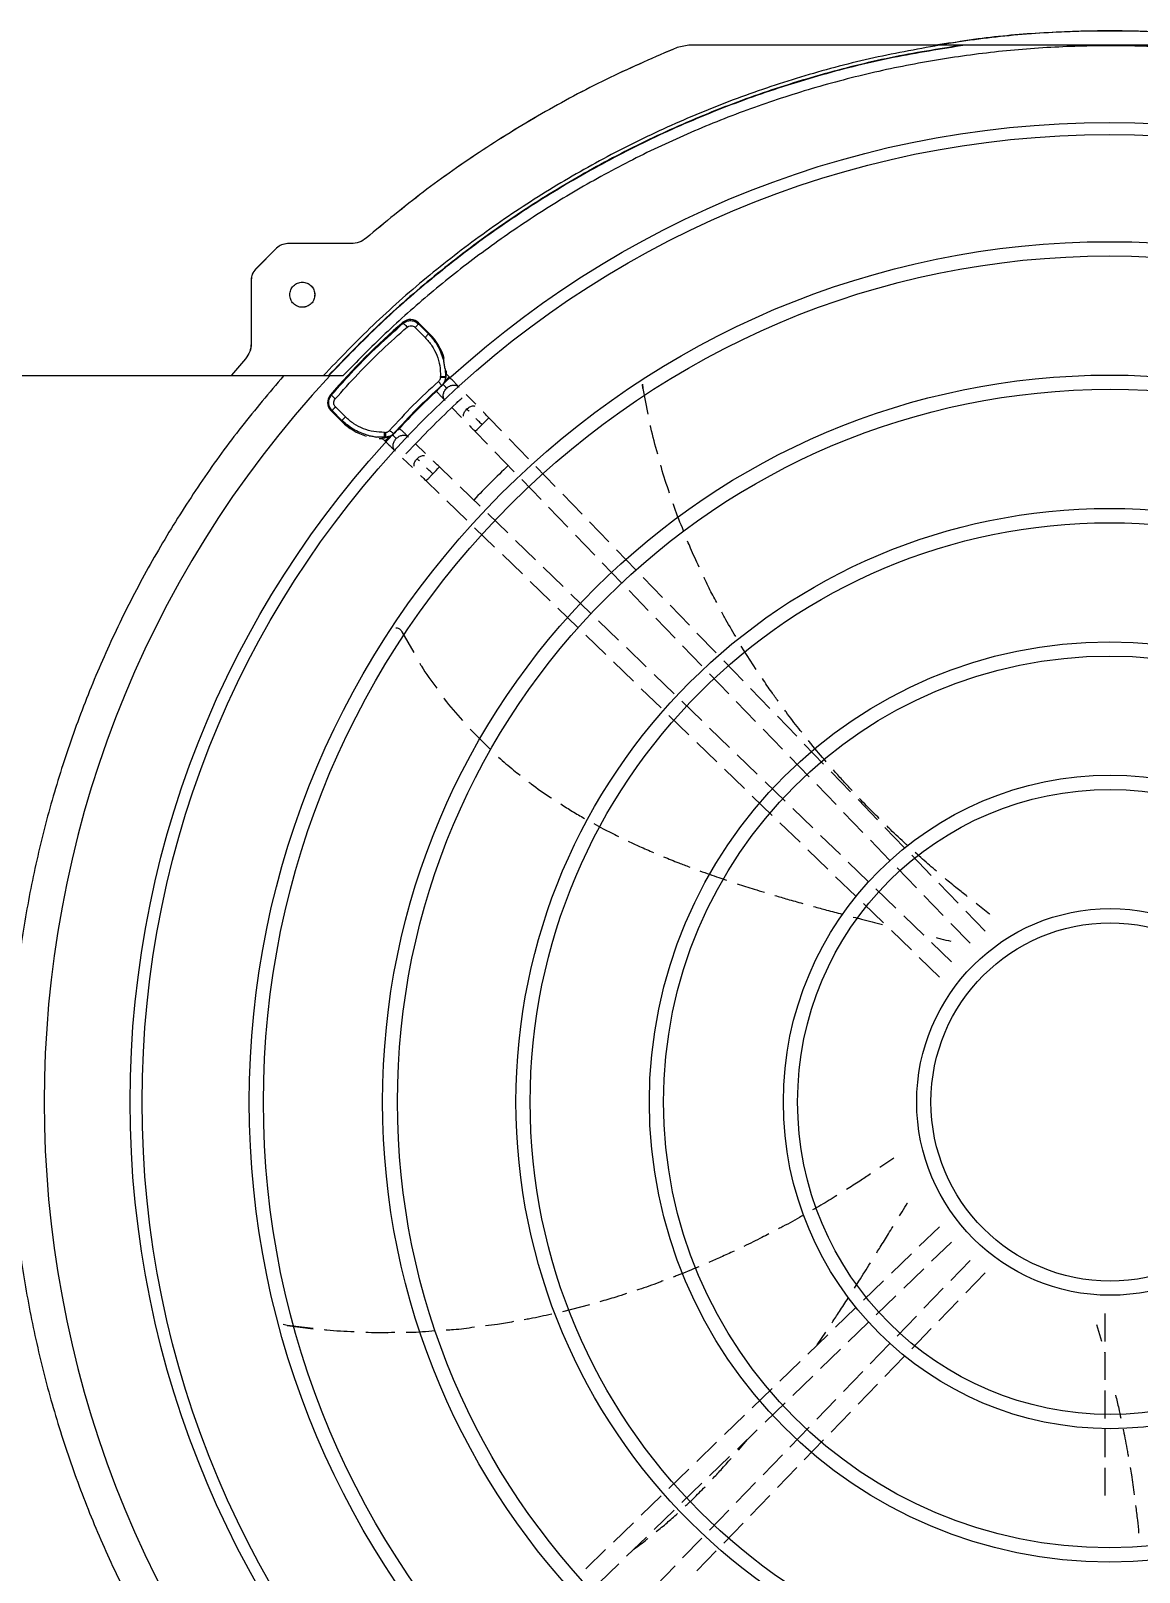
# Model space of a CAD drawing. Extents: x -24 to 296, y -58 to 147.
# Drawn here: x 45.94 to 57.25, y 32.28 to 48.02 of the extents above; entities that cross this region are included whole.
import ezdxf

# ---------------------------------------------------------------- set-up
doc = ezdxf.new("R2010")
doc.units = 0
doc.header["$MEASUREMENT"] = 0
doc.layers.get('0').update_dxf_attribs({"linetype": 'CONTINUOUS'})

msp = doc.modelspace()

# ---------------------------------------------------------------- linework, layer by layer
at = {"color": 7, "linetype": 'Continuous', "lineweight": 25}
for p, q in [((52.65611, 47.87206), (52.53662, 47.84851)), ((52.53662, 47.84851), (52.5374, 47.84851)), ((52.65689, 47.87206), (52.5374, 47.84851)), ((52.65689, 47.87206), (52.65611, 47.87206)), ((55.2136, 47.87206), (52.65689, 47.87206)), ((55.44911, 47.87205), (55.2136, 47.87206)), ((48.44845, 45.80049), (48.2351, 45.58715)), ((48.44923, 45.80049), (48.23588, 45.58715)), ((48.44845, 45.80049), (48.44923, 45.80049)), ((49.21018, 45.84661), (48.56056, 45.84661)), ((49.36343, 45.90375), (49.36421, 45.90375)), ((48.18899, 45.47581), (48.18899, 44.82619)), ((48.18899, 45.47581), (48.18977, 45.47581)), ((48.18977, 45.47581), (48.18977, 44.82619)), ((48.23588, 45.58715), (48.2351, 45.58715)), ((49.73869, 45.04321), (49.73869, 45.03174)), ((49.89912, 45.02597), (49.89902, 45.03709)), ((49.89902, 45.03709), (50.01061, 44.9255)), ((49.99929, 44.92572), (49.89912, 45.02597)), ((49.86238, 44.99156), (49.94399, 44.90986)), ((49.94399, 44.90986), (49.96408, 44.88978)), ((50.01061, 44.9255), (49.99929, 44.92572)), ((48.18899, 44.82619), (48.18977, 44.82619)), ((48.13184, 44.67216), (47.98926, 44.50321)), ((48.13262, 44.67216), (47.99004, 44.50321)), ((48.13262, 44.67216), (48.13184, 44.67216)), ((50.16906, 44.56967), (50.17194, 44.48938)), ((48.52027, 44.49608), (45.20067, 44.49608)), ((47.98926, 44.50321), (47.99004, 44.50321)), ((48.99096, 44.49608), (48.52027, 44.49608)), ((49.12561, 44.49608), (48.99096, 44.49608)), ((50.12157, 44.48166), (50.12188, 44.4911)), ((50.13222, 44.39587), (50.1361, 44.39568)), ((50.14845, 44.4086), (50.1361, 44.39568)), ((50.17164, 44.48009), (50.16106, 44.43497)), ((50.16959, 44.44553), (50.17686, 44.47984)), ((50.17194, 44.48938), (50.17164, 44.48009)), ((50.17686, 44.47984), (50.17164, 44.48009)), ((50.17194, 44.48938), (50.17753, 44.48907)), ((50.17753, 44.48907), (50.17686, 44.47984)), ((50.21076, 44.48553), (50.18008, 44.51726)), ((52.18864, 44.36765), (52.18506, 44.40993)), ((52.18929, 44.36765), (52.18565, 44.41032)), ((48.99769, 44.3022), (49.00968, 44.30273)), ((50.48161, 44.20634), (50.3836, 44.30727)), ((52.18929, 44.36765), (52.18864, 44.36765)), ((52.24135, 44.10681), (52.18929, 44.36765)), ((49.00381, 44.14187), (49.01544, 44.14229)), ((49.1154, 44.03028), (49.00381, 44.14187)), ((49.11569, 44.04212), (49.01544, 44.14229)), ((49.13168, 44.09755), (49.04998, 44.17916)), ((49.15176, 44.07746), (49.13168, 44.09755)), ((50.23824, 44.17439), (50.33729, 44.07239)), ((50.74515, 43.9341), (50.61648, 44.06717)), ((49.1154, 44.03028), (49.11569, 44.04212)), ((49.55044, 43.91967), (49.55988, 43.91996)), ((49.63264, 43.89279), (49.64556, 43.90513)), ((49.64556, 43.90513), (49.64554, 43.90919)), ((49.69061, 43.9474), (49.70054, 43.95997)), ((50.47497, 43.93034), (50.6013, 43.79968)), ((49.55204, 43.86947), (49.47175, 43.87235)), ((49.52381, 43.8609), (49.55549, 43.83026)), ((49.56131, 43.86977), (49.55204, 43.86947)), ((49.55208, 43.86362), (49.55204, 43.86947)), ((49.56133, 43.86432), (49.55208, 43.86362)), ((49.60644, 43.88035), (49.56132, 43.86977)), ((49.56132, 43.86977), (49.56133, 43.86432)), ((49.59569, 43.87163), (49.56133, 43.86432)), ((49.96953, 43.7046), (49.8671, 43.80323)), ((51.01946, 43.6504), (50.82224, 43.85437)), ((49.73425, 43.65788), (49.8356, 43.56029)), ((50.67772, 43.72065), (50.87468, 43.51694)), ((50.24169, 43.44177), (50.1119, 43.56726)), ((50.95058, 43.43844), (51.14837, 43.23388)), ((51.29286, 43.36764), (51.09618, 43.57106)), ((49.97502, 43.42579), (50.10875, 43.29649)), ((50.5254, 43.16744), (50.3215, 43.36459)), ((51.56706, 43.08406), (51.37003, 43.28784)), ((50.18794, 43.21991), (50.39178, 43.02282)), ((51.22444, 43.15521), (51.4222, 42.95069)), ((50.80838, 42.89382), (50.60487, 43.0906)), ((51.8404, 42.80137), (51.64342, 43.00508)), ((50.47049, 42.94672), (50.67457, 42.74939)), ((51.09137, 42.62021), (50.88792, 42.81692)), ((51.49898, 42.87127), (51.69579, 42.66773)), ((50.75386, 42.67272), (50.9583, 42.47505)), ((52.11494, 42.51743), (51.91775, 42.72137)), ((51.37441, 42.34653), (51.17015, 42.54403)), ((51.77209, 42.58882), (51.96911, 42.38505)), ((51.03763, 42.39834), (51.24102, 42.20169)), ((52.38865, 42.23434), (52.19089, 42.43888)), ((51.6578, 42.07252), (51.45399, 42.26959)), ((52.04634, 42.30518), (52.24337, 42.10141)), ((51.32059, 42.12475), (51.52453, 41.92756)), ((52.31985, 42.02231), (52.51712, 41.81829)), ((52.66227, 41.95136), (52.46464, 42.15575)), ((49.72731, 41.88439), (49.84886, 41.67156)), ((51.94035, 41.79931), (51.73615, 41.99676)), ((52.93596, 41.6683), (52.73948, 41.87151)), ((51.60396, 41.85075), (51.8081, 41.65337)), ((52.22285, 41.52617), (52.0197, 41.72259)), ((52.59328, 41.73952), (52.79046, 41.53559)), ((53.34496, 41.49896), (53.19272, 41.7391)), ((51.88684, 41.57723), (52.09125, 41.37959)), ((53.21052, 41.38435), (53.01345, 41.58816)), ((52.50673, 41.25167), (52.30314, 41.44853)), ((52.86696, 41.45647), (53.06452, 41.25215)), ((52.17061, 41.30286), (52.3738, 41.10639)), ((53.48481, 41.10067), (53.28739, 41.30484)), ((52.78926, 40.9785), (52.58622, 41.17482)), ((53.14047, 41.1736), (53.33792, 40.96939)), ((52.45399, 41.02886), (52.65801, 40.83158)), ((53.75798, 40.81814), (53.56113, 41.02173)), ((50.42327, 40.89007), (50.63198, 40.68385)), ((52.73733, 40.75489), (52.94158, 40.5574)), ((53.073, 40.70414), (52.86934, 40.90107)), ((53.41484, 40.88984), (53.61148, 40.68647)), ((53.35606, 40.43046), (53.15152, 40.62822)), ((53.68789, 40.60745), (53.88538, 40.40319)), ((54.0331, 40.53361), (53.83551, 40.73796)), ((53.02049, 40.4811), (53.22433, 40.28401)), ((54.30741, 40.24991), (54.10958, 40.45451)), ((53.63914, 40.15674), (53.4355, 40.35364)), ((53.96225, 40.32369), (54.1594, 40.1198)), ((53.30441, 40.20658), (53.50867, 40.00907)), ((54.58188, 39.96605), (54.38408, 40.17062)), ((53.92162, 39.88361), (53.71788, 40.08061)), ((54.23559, 40.04099), (54.43313, 39.83669)), ((53.58725, 39.9331), (53.79197, 39.73515)), ((54.85598, 39.68256), (54.65831, 39.887)), ((53.87182, 39.65794), (54.07571, 39.4608)), ((54.20479, 39.60981), (54.00161, 39.80626)), ((54.50954, 39.75766), (54.70631, 39.55417)), ((54.48863, 39.33536), (54.28456, 39.53268)), ((55.13138, 39.39774), (54.93336, 39.60253)), ((54.15524, 39.3839), (54.36019, 39.18574)), ((54.78349, 39.47434), (54.98073, 39.27036)), ((54.77092, 39.06242), (54.56737, 39.25923)), ((55.05635, 39.19214), (55.25456, 38.98715)), ((55.40656, 39.11314), (55.20757, 39.31894)), ((54.43923, 39.10931), (54.64368, 38.91162)), ((55.68223, 38.82803), (55.4838, 39.03325)), ((55.72738, 39.00331), (55.58947, 39.10947)), ((55.0542, 38.78851), (54.85117, 38.98482)), ((55.33113, 38.90796), (55.52759, 38.70477)), ((55.70475, 39.02024), (55.7042, 39.02023)), ((55.72152, 39.00758), (55.72718, 39.00331)), ((55.72718, 39.00331), (55.72738, 39.00331)), ((54.72415, 38.83381), (54.92869, 38.63605)), ((55.04817, 38.79433), (55.05723, 38.79212)), ((55.33834, 38.51377), (55.13417, 38.71119)), ((55.00897, 38.55842), (55.2141, 38.36008)), ((54.74965, 36.51174), (54.60804, 36.41423)), ((54.88898, 36.05404), (54.88956, 36.05404)), ((55.21443, 35.80955), (55.00902, 35.61093)), ((55.13436, 35.4583), (55.33787, 35.65508)), ((54.92874, 35.53331), (54.7239, 35.33525)), ((55.52847, 35.46544), (55.33088, 35.26109)), ((54.64378, 35.25778), (54.43976, 35.06052)), ((54.85076, 35.18409), (55.05426, 35.38086)), ((55.4837, 35.13594), (55.68234, 35.34139)), ((54.56794, 34.91063), (54.77102, 35.10699)), ((55.25456, 35.18216), (55.05731, 34.97816)), ((51.64361, 35.01458), (51.36637, 34.94356)), ((54.35949, 34.9829), (54.15563, 34.78578)), ((55.20838, 34.8512), (55.40658, 35.05619)), ((48.55613, 34.80228), (48.51597, 34.81166)), ((48.55549, 34.80228), (48.51601, 34.81152)), ((48.55549, 34.80228), (48.82159, 34.76965)), ((48.55613, 34.80228), (48.55549, 34.80228)), ((48.82119, 34.771), (48.55613, 34.80228)), ((54.28465, 34.63672), (54.48809, 34.83342)), ((54.98072, 34.89895), (54.78286, 34.69431)), ((56.81713, 34.81192), (56.86778, 34.64199)), ((56.90255, 34.92531), (56.90255, 34.64096)), ((49.4706, 34.73028), (49.58046, 34.72788)), ((49.58045, 34.72734), (49.58113, 34.72734)), ((54.07569, 34.70849), (53.8718, 34.51135)), ((53.96827, 34.60463), (54.05517, 34.73441)), ((54.70687, 34.61573), (54.50945, 34.41154)), ((54.93276, 34.56615), (55.13138, 34.77157)), ((54.00172, 34.36314), (54.20528, 34.55998)), ((54.65855, 34.28255), (54.85641, 34.48719)), ((56.89899, 34.53163), (56.90255, 34.51886)), ((56.90255, 34.53151), (56.90255, 34.24742)), ((53.79216, 34.43435), (53.58706, 34.23603)), ((54.43288, 34.33236), (54.23521, 34.12791)), ((53.50867, 34.16023), (53.30439, 33.96271)), ((53.71804, 34.08885), (53.92242, 34.28647)), ((54.38381, 33.99841), (54.58138, 34.20275)), ((53.43551, 33.81567), (53.63928, 34.0127)), ((54.15859, 34.04867), (53.96219, 33.84555)), ((56.90255, 34.13791), (56.90255, 33.85439)), ((53.22497, 33.88592), (53.02095, 33.68865)), ((54.10946, 33.71467), (54.30662, 33.91858)), ((53.1521, 33.54165), (53.35564, 33.73845)), ((53.88516, 33.76588), (53.68783, 33.5618)), ((56.90255, 33.74371), (56.90255, 33.46005)), ((52.94083, 33.61118), (52.73747, 33.41455)), ((53.16224, 33.53105), (53.25443, 33.64058)), ((53.83548, 33.43131), (54.033, 33.6356)), ((52.86883, 33.26775), (53.0726, 33.46478)), ((53.61191, 33.48328), (53.41472, 33.27934)), ((52.65771, 33.33743), (52.45337, 33.13986)), ((53.33808, 33.20008), (53.1411, 32.99636)), ((53.56155, 33.14801), (53.75888, 33.35209)), ((56.90255, 33.34961), (56.90255, 33.06577)), ((52.3742, 33.0633), (52.17052, 32.86637)), ((52.58621, 32.99448), (52.79008, 33.1916)), ((53.2874, 32.86448), (53.48405, 33.06786)), ((52.30319, 32.72082), (52.507, 32.91789)), ((53.06348, 32.91608), (52.8667, 32.71257)), ((52.09096, 32.78944), (51.88654, 32.59179)), ((53.01306, 32.58075), (53.21048, 32.78493)), ((52.0199, 32.44691), (52.22333, 32.6436)), ((52.78985, 32.63309), (52.59313, 32.42963)), ((51.80761, 32.51547), (51.60407, 32.31866)), ((52.73946, 32.29778), (52.93649, 32.50155)), ((51.73689, 32.17326), (51.94089, 32.37051)), ((52.517, 32.3509), (52.31966, 32.1468))]:
    msp.add_line(p, q, dxfattribs=at)
at = {"color": 8, "linetype": 'Continuous', "lineweight": 25}
for p, q in [((49.73869, 45.03174), (49.76924, 45.04904)), ((48.99168, 44.27124), (49.00968, 44.30273))]:
    msp.add_line(p, q, dxfattribs=at)
at = {"color": 8, "linetype": 'Continuous', "lineweight": 25, "flags": 128}
msp.add_lwpolyline([(50.47497, 43.93034), (50.47497, 43.93034), (50.48044, 43.93555), (50.49585, 43.95038), (50.51885, 43.97257), (50.54594, 43.99876)], dxfattribs=at)
for centre, radius in [((56.9509, 37.08527), 9.99706), ((56.9509, 37.08465), 9.87436), ((56.9509, 37.08527), 8.78089), ((56.9509, 37.08465), 8.63615), ((56.9509, 37.08465), 7.41998), ((56.95709, 37.08475), 7.27453), ((56.9509, 37.08465), 6.05846), ((56.9509, 37.08465), 5.9131), ((56.9509, 37.08465), 4.69694), ((56.9509, 37.08465), 4.55158), ((56.95709, 37.08465), 3.33542), ((56.95709, 37.08475), 3.18997), ((56.95709, 37.08465), 1.9739), ((56.95709, 37.08475), 1.82845)]:
    msp.add_circle(centre, radius)
at = {"color": 7, "linetype": 'Continuous', "lineweight": 25}
for centre, radius, start, end in [((54.21413, 39.82678), 6.87318, 130.627956, 139.372229), ((56.95627, 37.08465), 10.88004, 137.062968, 222.937036), ((54.21401, 39.8269), 6.11879, 132.331549, 137.668674), ((56.95709, 37.08475), 9.7676, 133.117965, 136.882174), ((56.94801, 37.08748), 8.93303, 133.375025, 136.563817)]:
    msp.add_arc(centre, radius, start, end, dxfattribs=at)
at = {"color": 8, "linetype": 'Continuous', "lineweight": 25}
for centre, radius, start, end in [((45.60316, 49.18692), 6.58279, 313.923164, 314.422739), ((39.48103, 55.47785), 15.94371, 313.947463, 314.300606), ((44.94328, 48.35205), 6.45904, 315.567191, 316.07881), ((38.86034, 54.3437), 15.57976, 315.874192, 316.235605)]:
    msp.add_arc(centre, radius, start, end, dxfattribs=at)
at = {"color": 7, "linetype": 'Continuous', "lineweight": 25}
for centre, major_axis, ratio, start_param, end_param in [((49.81555, 44.95343), (0.00447, 0.11816), 0.99886585, 5.53614472, 7.02953309), ((49.59225, 44.50819), (0.5912, -0.01099), 0.99873837, 0.30489135, 0.80335741), ((49.59225, 44.50819), (0.5912, -0.01099), 0.99873837, 0.02794612, 0.08835101), ((49.08747, 44.22535), (0.11816, 0.00449), 0.99887071, 2.39506764, 3.88845871), ((49.53271, 44.44865), (-0.01094, 0.5912), 0.99873356, 2.33832043, 2.83075235), ((49.53271, 44.44865), (-0.01094, 0.5912), 0.99873356, 3.05893313, 3.11416911)]:
    msp.add_ellipse(centre, major_axis=major_axis, ratio=ratio, start_param=start_param, end_param=end_param, dxfattribs=at)
for points, knots in [([(58.72749, 47.87206), (58.49199, 47.90628), (58.021, 47.97473), (57.30789, 48.01891), (56.59395, 48.01891), (55.88084, 47.97473), (55.40985, 47.90628), (55.17435, 47.87206)], [0, 0, 0, 0, 0.20000006, 0.40000001, 0.59999999, 0.79999994, 1, 1, 1, 1]), ([(58.65872, 47.87887), (58.53817, 47.89877), (58.19612, 47.95523), (57.6264, 48.00299), (56.95315, 48.02587), (56.27988, 48.00329), (55.70889, 47.95562), (55.36557, 47.89908), (55.24377, 47.87902)], [0, 0, 0, 0, 0.10683841, 0.30314296, 0.49944752, 0.69575221, 0.89205686, 1, 1, 1, 1]), ([(55.2136, 47.87206), (54.975, 47.82889), (54.49781, 47.74256), (53.79495, 47.55307), (53.10552, 47.32065), (52.43327, 47.04198), (51.78098, 46.71946), (51.15165, 46.35416), (50.54782, 45.948), (49.97304, 45.50196), (49.42661, 45.02099), (49.09089, 44.67105), (48.92303, 44.49608)], [0, 0, 0, 0, 0.09999998, 0.20000011, 0.30000004, 0.40000004, 0.50000007, 0.60000006, 0.70000007, 0.80000001, 0.90000002, 1, 1, 1, 1]), ([(55.44911, 47.87205), (55.20396, 47.83286), (54.71367, 47.75447), (53.9906, 47.57354), (53.28088, 47.34723), (52.58846, 47.07199), (51.9164, 46.75037), (51.26794, 46.38348), (50.64586, 45.97334), (50.05398, 45.52101), (49.49167, 45.03174), (49.14671, 44.67463), (48.97423, 44.49607)], [0, 0, 0, 0, 0.09999995, 0.19999994, 0.30000004, 0.39999999, 0.49999996, 0.59999997, 0.69999999, 0.8, 0.89999999, 1, 1, 1, 1]), ([(55.47756, 47.87205), (55.2316, 47.83337), (54.73967, 47.75599), (54.01407, 47.57614), (53.3018, 47.35061), (52.60685, 47.07581), (51.93231, 46.75431), (51.28145, 46.38721), (50.65708, 45.97656), (50.06306, 45.52343), (49.49876, 45.03311), (49.15264, 44.67509), (48.97958, 44.49608)], [0, 0, 0, 0, 0.1, 0.20000001, 0.29999999, 0.39999993, 0.50000004, 0.6, 0.69999999, 0.80000002, 0.90000003, 1, 1, 1, 1]), ([(49.12561, 29.67323), (49.26814, 29.5275), (49.55529, 29.23391), (50.02014, 28.82273), (50.51272, 28.4322), (51.03399, 28.06741), (51.58201, 27.73023), (52.15474, 27.42362), (52.74954, 27.1501), (53.36303, 26.91205), (53.9922, 26.71121), (54.63372, 26.549), (55.28398, 26.42645), (55.93927, 26.34414), (56.59598, 26.30218), (57.25067, 26.30026), (57.89923, 26.33765), (58.53823, 26.41313), (59.16451, 26.52507), (59.77584, 26.67179), (60.36975, 26.85127), (60.94704, 27.06239), (61.51144, 27.30589), (62.06615, 27.58379), (62.611, 27.89745), (63.14281, 28.24666), (63.65879, 28.63109), (64.15553, 29.04975), (64.62969, 29.50117), (65.0778, 29.98307), (65.49715, 30.4933), (65.88518, 31.0293), (66.2396, 31.58809), (66.55849, 32.16644), (66.84043, 32.76104), (67.08441, 33.36857), (67.2896, 33.98495), (67.45587, 34.60654), (67.58356, 35.2298), (67.67341, 35.85204), (67.72638, 36.47021), (67.74381, 37.08465), (67.72638, 37.69909), (67.67341, 38.31725), (67.58356, 38.93949), (67.45588, 39.56275), (67.2896, 40.18435), (67.08441, 40.80073), (66.84043, 41.40825), (66.5585, 42.00285), (66.2396, 42.58121), (65.88518, 43.14), (65.49715, 43.67599), (65.07781, 44.18622), (64.6297, 44.66812), (64.15554, 45.11955), (63.6588, 45.53821), (63.14282, 45.92265), (62.61101, 46.27184), (62.06617, 46.58551), (61.51145, 46.86342), (60.94705, 47.10692), (60.36976, 47.31803), (59.77585, 47.49751), (59.16453, 47.64423), (58.53824, 47.75618), (57.89923, 47.83165), (57.25068, 47.86905), (56.596, 47.86713), (55.93929, 47.82517), (55.28399, 47.74286), (54.63373, 47.62031), (53.99221, 47.4581), (53.36305, 47.25726), (52.74956, 47.01922), (52.15475, 46.74569), (51.58202, 46.43908), (51.034, 46.1019), (50.51273, 45.73712), (50.02015, 45.34658), (49.55529, 44.93541), (49.26814, 44.64181), (49.12561, 44.49608)], [0, 0, 0, 0, 0.01189592, 0.02396584, 0.03619649, 0.04857359, 0.06108194, 0.07373471, 0.0864717, 0.09927432, 0.11212355, 0.12500004, 0.13787625, 0.15072533, 0.16352795, 0.17626509, 0.18891813, 0.20142621, 0.21380317, 0.22603385, 0.23810393, 0.25000004, 0.2618959, 0.27396585, 0.28619652, 0.29857361, 0.31108196, 0.32373474, 0.33647171, 0.34927432, 0.36212355, 0.37500004, 0.38787624, 0.40072531, 0.41352793, 0.42626506, 0.4389181, 0.45142619, 0.46380314, 0.47603381, 0.48810388, 0.50000001, 0.51189586, 0.52396581, 0.53619649, 0.54857357, 0.56108191, 0.57373469, 0.58647168, 0.59927428, 0.6121235, 0.62499999, 0.63787621, 0.65072529, 0.66352791, 0.67626502, 0.68891805, 0.70142614, 0.71380312, 0.72603376, 0.73810387, 0.74999998, 0.76189582, 0.77396578, 0.78619645, 0.79857355, 0.81108188, 0.82373468, 0.83647168, 0.84927427, 0.86212351, 0.87499998, 0.88787621, 0.90072531, 0.91352792, 0.92626504, 0.93891808, 0.95142617, 0.96380314, 0.97603381, 0.98810396, 1, 1, 1, 1]), ([(52.53662, 47.84851), (52.30783, 47.74967), (51.85025, 47.55199), (51.18968, 47.20055), (50.55217, 46.80984), (49.93918, 46.38075), (49.55535, 46.06275), (49.36343, 45.90375)], [0, 0, 0, 0, 0.1999999, 0.39999997, 0.59999992, 0.79999992, 1, 1, 1, 1]), ([(52.5374, 47.84851), (52.30861, 47.74967), (51.85104, 47.55199), (51.19046, 47.20055), (50.55296, 46.80984), (49.93996, 46.38075), (49.55613, 46.06275), (49.36421, 45.90375)], [0, 0, 0, 0, 0.1999999, 0.39999997, 0.59999992, 0.79999992, 1, 1, 1, 1]), ([(55.47756, 47.87206), (55.47057, 47.87206), (55.46126, 47.87206), (55.45236, 47.87206), (55.44972, 47.87206), (55.4493, 47.87206), (55.44911, 47.87206)], [0, 0, 0, 0, 0.63974279, 0.8525965, 0.93200225, 1, 1, 1, 1]), ([(58.4346, 47.87206), (58.39284, 47.87206), (58.29691, 47.87206), (58.13029, 47.87206), (57.95736, 47.87206), (57.78355, 47.87206), (57.61442, 47.87206), (57.41869, 47.87206), (57.18858, 47.87206), (56.95981, 47.87206), (56.75541, 47.87206), (56.59176, 47.87206), (56.44713, 47.87206), (56.31301, 47.87206), (56.19133, 47.87206), (56.0794, 47.87206), (55.93952, 47.87206), (55.78059, 47.87206), (55.61412, 47.87206), (55.51821, 47.87206), (55.47756, 47.87206)], [0, 0, 0, 0, 0.04324317, 0.09933434, 0.16898775, 0.21860555, 0.2752728, 0.34015491, 0.4166497, 0.50809633, 0.57162648, 0.62346281, 0.67367881, 0.71796208, 0.75916534, 0.79680324, 0.83124432, 0.90075693, 0.95793437, 1, 1, 1, 1]), ([(48.55978, 45.84661), (48.53896, 45.84439), (48.49732, 45.83994), (48.46474, 45.81364), (48.44845, 45.80049)], [0, 0, 0, 0, 0.50000166, 1, 1, 1, 1]), ([(48.56056, 45.84661), (48.53974, 45.84439), (48.4981, 45.83994), (48.46552, 45.81364), (48.44923, 45.80049)], [0, 0, 0, 0, 0.50000166, 1, 1, 1, 1]), ([(49.36343, 45.90375), (49.34033, 45.88731), (49.29411, 45.85444), (49.23763, 45.84922), (49.2094, 45.84661)], [0, 0, 0, 0, 0.50000064, 1, 1, 1, 1]), ([(49.36421, 45.90375), (49.34111, 45.88731), (49.29489, 45.85444), (49.23842, 45.84922), (49.21018, 45.84661)], [0, 0, 0, 0, 0.50000064, 1, 1, 1, 1]), ([(48.2351, 45.58715), (48.22195, 45.57085), (48.19565, 45.53827), (48.19121, 45.49663), (48.18899, 45.47581)], [0, 0, 0, 0, 0.50000041, 1, 1, 1, 1]), ([(48.23588, 45.58715), (48.22273, 45.57085), (48.19643, 45.53827), (48.19199, 45.49663), (48.18977, 45.47581)], [0, 0, 0, 0, 0.50000041, 1, 1, 1, 1]), ([(48.5833, 45.32495), (48.58522, 45.34172), (48.58907, 45.37526), (48.6187, 45.41791), (48.66105, 45.44641), (48.71142, 45.45641), (48.76179, 45.44641), (48.80414, 45.41791), (48.83377, 45.37526), (48.83762, 45.34172), (48.83954, 45.32495)], [0, 0, 0, 0, 0.12499956, 0.25000013, 0.3750003, 0.49999928, 0.6249997, 0.74999987, 0.87500044, 1, 1, 1, 1]), ([(48.83954, 45.32495), (48.83762, 45.30818), (48.83377, 45.27465), (48.80414, 45.232), (48.76179, 45.2035), (48.71142, 45.19349), (48.66105, 45.2035), (48.6187, 45.232), (48.58907, 45.27465), (48.58522, 45.30818), (48.5833, 45.32495)], [0, 0, 0, 0, 0.1250002, 0.2500007, 0.37500038, 0.50000072, 0.62499962, 0.7499993, 0.8749998, 1, 1, 1, 1]), ([(48.71064, 45.45308), (48.72743, 45.45115), (48.76101, 45.4473), (48.80336, 45.41767), (48.83299, 45.37532), (48.83684, 45.34174), (48.83876, 45.32495)], [0, 0, 0, 0, 0.25000048, 0.50000045, 0.75000125, 1, 1, 1, 1]), ([(48.83876, 45.32495), (48.83684, 45.30816), (48.83299, 45.27459), (48.80336, 45.23224), (48.76101, 45.20261), (48.72743, 45.19876), (48.71064, 45.19683)], [0, 0, 0, 0, 0.25000004, 0.50000067, 0.74999968, 1, 1, 1, 1]), ([(49.00968, 44.30273), (49.08583, 44.38801), (49.23825, 44.55871), (49.48279, 44.80325), (49.65344, 44.95562), (49.73869, 45.03174)], [0, 0, 0, 0, 0.3331343, 0.66686589, 1, 1, 1, 1]), ([(49.73869, 45.03174), (49.74003, 45.03159), (49.74281, 45.03127), (49.75314, 45.02308), (49.76656, 45.01025), (49.77629, 44.99949), (49.78099, 44.9943)], [0, 0, 0, 0, 0.24124759, 0.5000535, 0.75883517, 1, 1, 1, 1]), ([(49.76924, 45.04904), (49.77244, 45.051), (49.78751, 45.06025), (49.82124, 45.0621), (49.86443, 45.05394), (49.88755, 45.0353), (49.89912, 45.02597)], [0, 0, 0, 0, 0.07982092, 0.37603922, 0.68793948, 1, 1, 1, 1]), ([(49.78099, 44.9943), (49.78716, 44.99857), (49.79947, 45.00707), (49.82228, 45.01044), (49.84347, 45.00557), (49.85633, 44.99742), (49.86168, 44.99223), (49.86238, 44.99156)], [0, 0, 0, 0, 0.25091397, 0.50051854, 0.74979511, 0.96749927, 1, 1, 1, 1]), ([(49.89912, 45.02597), (49.89833, 45.02546), (49.89676, 45.02443), (49.88835, 45.01674), (49.87664, 45.00558), (49.86713, 44.99623), (49.86238, 44.99156)], [0, 0, 0, 0, 0.24999781, 0.4999966, 0.74999464, 1, 1, 1, 1]), ([(49.04724, 44.26055), (49.12364, 44.34622), (49.27696, 44.51814), (49.52313, 44.76429), (49.69517, 44.91775), (49.78099, 44.9943)], [0, 0, 0, 0, 0.33231734, 0.66694618, 1, 1, 1, 1]), ([(49.99929, 44.92572), (49.99868, 44.92502), (49.99747, 44.92364), (49.98953, 44.91548), (49.97818, 44.90396), (49.96878, 44.8945), (49.96408, 44.88978)], [0, 0, 0, 0, 0.24999731, 0.49999831, 0.74999837, 1, 1, 1, 1]), ([(49.96408, 44.88978), (49.98856, 44.86227), (50.03752, 44.80724), (50.08737, 44.70801), (50.11894, 44.60154), (50.1209, 44.52791), (50.12188, 44.4911)], [0, 0, 0, 0, 0.25000109, 0.50000186, 0.75000125, 1, 1, 1, 1]), ([(49.99929, 44.92572), (50.03568, 44.88372), (50.1068, 44.80164), (50.13957, 44.69816), (50.15558, 44.64764)], [0, 0, 0, 0, 0.51171113, 1, 1, 1, 1]), ([(48.18899, 44.82619), (48.18637, 44.79796), (48.18115, 44.74148), (48.14828, 44.69526), (48.13184, 44.67216)], [0, 0, 0, 0, 0.50000159, 1, 1, 1, 1]), ([(48.18977, 44.82619), (48.18716, 44.79796), (48.18193, 44.74148), (48.14906, 44.69526), (48.13262, 44.67216)], [0, 0, 0, 0, 0.50000159, 1, 1, 1, 1]), ([(50.151, 44.6727), (50.15095, 44.67191), (50.15085, 44.67032), (50.1527, 44.66119), (50.15461, 44.65218), (50.15558, 44.64764)], [0, 0, 0, 0, 0.33193195, 0.66326367, 1, 1, 1, 1]), ([(50.16905, 44.56967), (50.16798, 44.57593), (50.16581, 44.58858), (50.16286, 44.60339), (50.16148, 44.61168), (50.16089, 44.61522), (50.15983, 44.62183), (50.15808, 44.63371), (50.15655, 44.64223), (50.15557, 44.64764)], [0, 0, 0, 0, 0.25661281, 0.51806618, 0.53325025, 0.55988078, 0.64746757, 0.77621634, 1, 1, 1, 1]), ([(50.16906, 44.56967), (50.16974, 44.56451), (50.171, 44.55501), (50.17236, 44.54559), (50.17296, 44.54472), (50.17326, 44.54427)], [0, 0, 0, 0, 0.36680935, 0.67605527, 1, 1, 1, 1]), ([(48.52027, 44.49608), (48.37476, 44.32461), (48.08373, 43.98167), (47.68736, 43.4352), (47.32224, 42.86773), (46.99247, 42.27888), (46.69849, 41.67141), (46.44156, 41.04735), (46.22257, 40.40899), (46.0423, 39.75864), (45.90142, 39.09863), (45.80042, 38.43136), (45.73967, 37.75922), (45.7194, 37.08465), (45.73967, 36.41008), (45.80042, 35.73795), (45.90142, 35.07067), (46.0423, 34.41067), (46.22257, 33.76031), (46.44156, 33.12196), (46.69849, 32.4979), (46.99247, 31.89043), (47.32224, 31.30158), (47.68736, 30.73411), (48.08373, 30.18764), (48.37476, 29.8447), (48.52027, 29.67323)], [0, 0, 0, 0, 0.04166667, 0.08333333, 0.125, 0.16666666, 0.20833334, 0.25000002, 0.29166668, 0.33333335, 0.375, 0.41666669, 0.45833337, 0.49999998, 0.54166666, 0.58333334, 0.62500004, 0.66666665, 0.70833332, 0.75000002, 0.7916667, 0.83333334, 0.87500001, 0.91666668, 0.95833336, 1, 1, 1, 1]), ([(47.98926, 44.50321), (47.98827, 44.50215), (47.98629, 44.50005), (47.98253, 44.49782), (47.97843, 44.49635), (47.97554, 44.49617), (47.9741, 44.49608)], [0, 0, 0, 0, 0.24999722, 0.50001231, 0.75000717, 1, 1, 1, 1]), ([(47.99004, 44.50321), (47.98905, 44.50215), (47.98707, 44.50005), (47.98331, 44.49782), (47.97921, 44.49635), (47.97632, 44.49617), (47.97488, 44.49608)], [0, 0, 0, 0, 0.24999722, 0.50001231, 0.75000717, 1, 1, 1, 1]), ([(50.1015, 44.43888), (50.01462, 44.3595), (49.84086, 44.20074), (49.68206, 44.02694), (49.60266, 43.94003)], [0, 0, 0, 0, 0.4999997, 1, 1, 1, 1]), ([(49.64554, 43.90919), (49.72305, 43.99393), (49.87806, 44.16341), (50.0475, 44.31839), (50.13222, 44.39587)], [0, 0, 0, 0, 0.49999965, 1, 1, 1, 1]), ([(50.1361, 44.39568), (50.12706, 44.38741), (50.11008, 44.37188), (50.09135, 44.35373), (50.08014, 44.34214), (50.07718, 44.33791), (50.08186, 44.34079), (50.08991, 44.34736), (50.09349, 44.35028)], [0, 0, 0, 0, 0.19240458, 0.36103715, 0.5299223, 0.69814348, 0.86580396, 1, 1, 1, 1]), ([(50.12157, 44.48166), (50.1212, 44.47765), (50.12047, 44.46956), (50.11618, 44.45808), (50.11009, 44.44745), (50.10435, 44.44173), (50.1015, 44.43888)], [0, 0, 0, 0, 0.24785245, 0.49943723, 0.75122252, 1, 1, 1, 1]), ([(50.13222, 44.39587), (50.13211, 44.397), (50.13189, 44.39932), (50.12526, 44.4095), (50.11479, 44.42326), (50.10584, 44.43379), (50.1015, 44.43888)], [0, 0, 0, 0, 0.24184893, 0.49997502, 0.75811393, 1, 1, 1, 1]), ([(50.17164, 44.48009), (50.17064, 44.48012), (50.16865, 44.48018), (50.15729, 44.48053), (50.14129, 44.48104), (50.12814, 44.48145), (50.12157, 44.48166)], [0, 0, 0, 0, 0.2500023, 0.50000704, 0.75000099, 1, 1, 1, 1]), ([(50.12188, 44.4911), (50.12845, 44.49088), (50.1416, 44.49044), (50.15759, 44.4899), (50.16895, 44.48951), (50.17094, 44.48942), (50.17194, 44.48938)], [0, 0, 0, 0, 0.25000102, 0.4999912, 0.75000097, 1, 1, 1, 1]), ([(50.16959, 44.44553), (50.16589, 44.43685), (50.16042, 44.424), (50.15139, 44.41237), (50.14845, 44.4086)], [0, 0, 0, 0, 0.67541601, 1, 1, 1, 1]), ([(50.18455, 44.37134), (50.17895, 44.3771), (50.16893, 44.38743), (50.15473, 44.40211), (50.14845, 44.4086)], [0, 0, 0, 0, 0.55832305, 1, 1, 1, 1]), ([(50.17753, 44.48907), (50.17812, 44.49713), (50.17895, 44.50859), (50.17985, 44.51532), (50.18037, 44.51719), (50.18067, 44.51643), (50.18074, 44.51628)], [0, 0, 0, 0, 0.51522168, 0.73302307, 0.94554613, 1, 1, 1, 1]), ([(50.31032, 44.38273), (50.30409, 44.38915), (50.29162, 44.40199), (50.26703, 44.42738), (50.23974, 44.45557), (50.22042, 44.47554), (50.21076, 44.48553)], [0, 0, 0, 0, 0.25001089, 0.49988766, 0.74982334, 1, 1, 1, 1]), ([(49.01544, 44.14229), (49.00614, 44.15382), (48.98748, 44.17694), (48.97929, 44.22044), (48.98108, 44.25391), (48.9901, 44.26865), (48.99168, 44.27124)], [0, 0, 0, 0, 0.31380843, 0.62915586, 0.93487854, 1, 1, 1, 1]), ([(49.00968, 44.30273), (49.00985, 44.30141), (49.01019, 44.29866), (49.01842, 44.28837), (49.03128, 44.27498), (49.04205, 44.26525), (49.04724, 44.26055)], [0, 0, 0, 0, 0.24106872, 0.49981181, 0.75865519, 1, 1, 1, 1]), ([(49.04998, 44.17916), (49.04931, 44.17985), (49.0467, 44.18253), (49.0421, 44.18847), (49.03534, 44.20075), (49.0311, 44.21927), (49.03447, 44.24207), (49.04298, 44.25438), (49.04724, 44.26055)], [0, 0, 0, 0, 0.0321963, 0.12542628, 0.25076893, 0.49987265, 0.74927839, 1, 1, 1, 1]), ([(50.0769, 44.34078), (50.08589, 44.33148), (50.10387, 44.3129), (50.12901, 44.28693), (50.15167, 44.26355), (50.16329, 44.25157), (50.16911, 44.24558)], [0, 0, 0, 0, 0.25002291, 0.49999734, 0.7498781, 1, 1, 1, 1]), ([(50.28091, 44.21458), (50.28458, 44.21834), (50.29308, 44.22705), (50.3033, 44.23726), (50.30911, 44.24307)], [0, 0, 0, 0, 0.43084232, 1, 1, 1, 1]), ([(50.30911, 44.24307), (50.3158, 44.24892), (50.32749, 44.25915), (50.33749, 44.26751), (50.34177, 44.27109)], [0, 0, 0, 0, 0.57227488, 1, 1, 1, 1]), ([(49.01544, 44.14229), (49.01597, 44.1431), (49.01702, 44.1447), (49.02475, 44.15315), (49.03594, 44.16489), (49.0453, 44.1744), (49.04998, 44.17916)], [0, 0, 0, 0, 0.24999904, 0.49999595, 0.75000096, 1, 1, 1, 1]), ([(49.11569, 44.04212), (49.1164, 44.04274), (49.11782, 44.04399), (49.12602, 44.05196), (49.13757, 44.06334), (49.14703, 44.07275), (49.15176, 44.07746)], [0, 0, 0, 0, 0.25000356, 0.50000519, 0.75000254, 1, 1, 1, 1]), ([(49.55044, 43.91967), (49.51363, 43.92065), (49.44, 43.92261), (49.33353, 43.95417), (49.2343, 44.00402), (49.17928, 44.05298), (49.15176, 44.07746)], [0, 0, 0, 0, 0.24999666, 0.49999476, 0.74999622, 1, 1, 1, 1]), ([(50.54594, 43.99876), (50.53421, 44.01089), (50.51325, 44.03257), (50.49316, 44.05333), (50.48432, 44.06246)], [0, 0, 0, 0, 0.56005265, 1, 1, 1, 1]), ([(50.61648, 44.06717), (50.60688, 44.0771), (50.58768, 44.09695), (50.56789, 44.11741), (50.55924, 44.12633), (50.5586, 44.12699)], [0, 0, 0, 0, 0.48095741, 0.96160191, 1, 1, 1, 1]), ([(49.39377, 43.88584), (49.34325, 43.90184), (49.23978, 43.93461), (49.15769, 44.00573), (49.11569, 44.04212)], [0, 0, 0, 0, 0.48829051, 1, 1, 1, 1]), ([(49.55204, 43.86947), (49.55201, 43.87048), (49.55196, 43.87251), (49.5516, 43.88391), (49.55109, 43.89993), (49.55066, 43.91309), (49.55044, 43.91967)], [0, 0, 0, 0, 0.25000843, 0.49999966, 0.75000051, 1, 1, 1, 1]), ([(49.55988, 43.91996), (49.56389, 43.92033), (49.57197, 43.92107), (49.58345, 43.92536), (49.59409, 43.93145), (49.59981, 43.93718), (49.60266, 43.94003)], [0, 0, 0, 0, 0.24780161, 0.49941755, 0.75118332, 1, 1, 1, 1]), ([(49.55988, 43.91996), (49.56008, 43.91339), (49.56049, 43.90023), (49.56096, 43.88421), (49.56127, 43.8728), (49.5613, 43.87078), (49.56132, 43.86977)], [0, 0, 0, 0, 0.25000549, 0.50000929, 0.7500047, 1, 1, 1, 1]), ([(49.60266, 43.94003), (49.60775, 43.9357), (49.61827, 43.92674), (49.63201, 43.91625), (49.64214, 43.90957), (49.64443, 43.90932), (49.64554, 43.90919)], [0, 0, 0, 0, 0.24189056, 0.50002979, 0.75816067, 1, 1, 1, 1]), ([(49.70108, 43.96173), (49.70123, 43.96204), (49.70187, 43.96344), (49.69542, 43.95762), (49.68226, 43.94456), (49.66454, 43.92596), (49.65143, 43.91158), (49.64555, 43.90513)], [0, 0, 0, 0, 0.06918608, 0.31251323, 0.55640298, 0.8012015, 1, 1, 1, 1]), ([(49.79529, 43.87237), (49.78931, 43.87814), (49.77734, 43.88967), (49.75399, 43.9122), (49.72806, 43.93724), (49.70951, 43.95517), (49.70023, 43.96414)], [0, 0, 0, 0, 0.25000422, 0.4998488, 0.74986433, 1, 1, 1, 1]), ([(50.41795, 43.98927), (50.41835, 43.98886), (50.42674, 43.98019), (50.44624, 43.96004), (50.46539, 43.94024), (50.47497, 43.93034)], [0, 0, 0, 0, 0.02429164, 0.51190961, 1, 1, 1, 1]), ([(52.34011, 43.69729), (52.31386, 43.78725), (52.28548, 43.8845), (52.266, 43.98326), (52.26454, 43.99067)], [0, 0, 0, 0, 0.92498512, 1, 1, 1, 1]), ([(49.39377, 43.88584), (49.38877, 43.88689), (49.37875, 43.889), (49.37041, 43.89058), (49.36914, 43.89039), (49.36862, 43.89032)], [0, 0, 0, 0, 0.37193442, 0.74511465, 1, 1, 1, 1]), ([(49.39377, 43.88584), (49.3992, 43.88488), (49.41049, 43.88288), (49.42387, 43.88094), (49.43805, 43.87857), (49.45286, 43.87563), (49.46549, 43.87344), (49.47175, 43.87236)], [0, 0, 0, 0, 0.22404426, 0.46649066, 0.48174737, 0.74327728, 1, 1, 1, 1]), ([(49.49705, 43.86805), (49.49674, 43.86833), (49.49613, 43.86888), (49.48852, 43.87009), (49.47972, 43.87127), (49.47352, 43.87211), (49.47175, 43.87235)], [0, 0, 0, 0, 0.2874658, 0.5741785, 0.87830158, 1, 1, 1, 1]), ([(49.52477, 43.86027), (49.52461, 43.86034), (49.52384, 43.86066), (49.52573, 43.86121), (49.53252, 43.86216), (49.54401, 43.86302), (49.55208, 43.86362)], [0, 0, 0, 0, 0.05855601, 0.26998232, 0.486979, 1, 1, 1, 1]), ([(49.55549, 43.83026), (49.56551, 43.82058), (49.58552, 43.80123), (49.61383, 43.7739), (49.63935, 43.74927), (49.65229, 43.7368), (49.65877, 43.73056)], [0, 0, 0, 0, 0.25006193, 0.49995968, 0.74987819, 1, 1, 1, 1]), ([(49.59569, 43.87163), (49.6025, 43.87443), (49.61534, 43.87972), (49.62712, 43.88861), (49.63264, 43.89279)], [0, 0, 0, 0, 0.53089287, 1, 1, 1, 1]), ([(49.66997, 43.85676), (49.66419, 43.86233), (49.65382, 43.87232), (49.63913, 43.88652), (49.63264, 43.89279)], [0, 0, 0, 0, 0.55832148, 1, 1, 1, 1]), ([(49.79878, 43.73273), (49.80459, 43.73855), (49.8148, 43.74876), (49.82349, 43.75725), (49.82723, 43.76091)], [0, 0, 0, 0, 0.56926594, 1, 1, 1, 1]), ([(49.77073, 43.70005), (49.77431, 43.70433), (49.78269, 43.71436), (49.79293, 43.72604), (49.79878, 43.73273)], [0, 0, 0, 0, 0.42769067, 1, 1, 1, 1]), ([(50.1119, 43.56726), (50.10195, 43.57688), (50.08207, 43.5961), (50.06056, 43.61688), (50.05067, 43.62642), (50.04902, 43.62801)], [0, 0, 0, 0, 0.45460416, 0.90890038, 1, 1, 1, 1]), ([(52.46116, 43.3003), (52.43041, 43.38622), (52.39679, 43.48016), (52.37186, 43.57622), (52.36973, 43.58442)], [0, 0, 0, 0, 0.91463814, 1, 1, 1, 1]), ([(49.9189, 43.48002), (49.9276, 43.47161), (49.94553, 43.4543), (49.96503, 43.43545), (49.97506, 43.42575)], [0, 0, 0, 0, 0.48537318, 1, 1, 1, 1]), ([(50.0437, 43.49651), (50.03156, 43.50824), (50.00988, 43.5292), (49.9891, 43.54927), (49.97996, 43.5581)], [0, 0, 0, 0, 0.56005914, 1, 1, 1, 1]), ([(52.60306, 42.91613), (52.56967, 42.99464), (52.53106, 43.08539), (52.50088, 43.17884), (52.49681, 43.19144)], [0, 0, 0, 0, 0.86519445, 1, 1, 1, 1]), ([(52.7634, 42.54517), (52.73178, 42.60934), (52.68879, 42.69659), (52.65387, 42.78704), (52.64463, 42.81095)], [0, 0, 0, 0, 0.73556522, 1, 1, 1, 1]), ([(52.94131, 42.1832), (52.91461, 42.23196), (52.86824, 42.31662), (52.82851, 42.40437), (52.81166, 42.44157)], [0, 0, 0, 0, 0.57600757, 1, 1, 1, 1]), ([(53.13559, 41.83571), (53.09632, 41.90072), (53.04692, 41.98252), (53.00268, 42.067), (52.99361, 42.08433)], [0, 0, 0, 0, 0.79481491, 1, 1, 1, 1]), ([(49.66506, 41.92463), (49.66574, 41.92472), (49.67457, 41.92597), (49.69186, 41.92103), (49.71364, 41.90704), (49.72259, 41.89222), (49.72731, 41.88439)], [0, 0, 0, 0, 0.02637562, 0.3413106, 0.65183459, 1, 1, 1, 1]), ([(49.91129, 41.56224), (49.9165, 41.55302), (49.96687, 41.46386), (50.02916, 41.38176), (50.085, 41.30814)], [0, 0, 0, 0, 0.10339207, 1, 1, 1, 1]), ([(53.57018, 41.17475), (53.54742, 41.20567), (53.49142, 41.28175), (53.43884, 41.36024), (53.40763, 41.40683)], [0, 0, 0, 0, 0.40642054, 1, 1, 1, 1]), ([(50.1546, 41.20834), (50.15669, 41.20533), (50.21363, 41.12338), (50.28172, 41.04956), (50.3473, 40.97845)], [0, 0, 0, 0, 0.03663548, 1, 1, 1, 1]), ([(53.80866, 40.85978), (53.79912, 40.87163), (53.74467, 40.93931), (53.68678, 41.0142), (53.6402, 41.07841), (53.63594, 41.08429)], [0, 0, 0, 0, 0.16161629, 0.92321009, 1, 1, 1, 1]), ([(54.05956, 40.55626), (54.00746, 40.61687), (53.94596, 40.68843), (53.88633, 40.76298), (53.87721, 40.77438)], [0, 0, 0, 0, 0.84707943, 1, 1, 1, 1]), ([(50.7136, 40.60539), (50.76449, 40.5601), (50.83645, 40.49605), (50.91292, 40.4373), (50.93531, 40.4201)], [0, 0, 0, 0, 0.70723301, 1, 1, 1, 1]), ([(54.32347, 40.26324), (54.28943, 40.29945), (54.22555, 40.36738), (54.16222, 40.43967), (54.13265, 40.47342)], [0, 0, 0, 0, 0.53304752, 1, 1, 1, 1]), ([(51.02247, 40.35216), (51.03062, 40.34578), (51.1023, 40.28971), (51.18024, 40.23437), (51.25203, 40.18877), (51.25568, 40.18646)], [0, 0, 0, 0, 0.10855999, 0.95473773, 1, 1, 1, 1]), ([(51.34944, 40.12679), (51.38881, 40.1012), (51.46781, 40.04984), (51.54968, 40.00317), (51.59076, 39.97975)], [0, 0, 0, 0, 0.49831673, 1, 1, 1, 1]), ([(54.5987, 39.9799), (54.57963, 39.99853), (54.51344, 40.06319), (54.44643, 40.13324), (54.39872, 40.18312)], [0, 0, 0, 0, 0.28801389, 1, 1, 1, 1]), ([(51.68799, 39.92578), (51.71953, 39.90839), (51.80238, 39.86271), (51.88721, 39.8208), (51.93975, 39.79484)], [0, 0, 0, 0, 0.38063605, 1, 1, 1, 1]), ([(54.88458, 39.70626), (54.88058, 39.70987), (54.82444, 39.76058), (54.75539, 39.82557), (54.68972, 39.89034), (54.67764, 39.90226)], [0, 0, 0, 0, 0.05896179, 0.82678494, 1, 1, 1, 1]), ([(52.03817, 39.74778), (52.07644, 39.72953), (52.16214, 39.68865), (52.24947, 39.65137), (52.29779, 39.63074)], [0, 0, 0, 0, 0.44658647, 1, 1, 1, 1]), ([(52.39975, 39.58774), (52.45108, 39.56651), (52.53906, 39.53013), (52.62822, 39.49682), (52.66535, 39.48294)], [0, 0, 0, 0, 0.58350666, 1, 1, 1, 1]), ([(55.18485, 39.44019), (55.13745, 39.48065), (55.06596, 39.54167), (54.99268, 39.60838), (54.968, 39.63085)], [0, 0, 0, 0, 0.6631535, 1, 1, 1, 1]), ([(52.77039, 39.44351), (52.83449, 39.42028), (52.92461, 39.38761), (53.01554, 39.35733), (53.04181, 39.34858)], [0, 0, 0, 0, 0.71116452, 1, 1, 1, 1]), ([(55.49917, 39.18093), (55.46533, 39.20771), (55.39074, 39.26673), (55.31393, 39.3312), (55.27197, 39.36643)], [0, 0, 0, 0, 0.45365536, 1, 1, 1, 1]), ([(53.14921, 39.31264), (53.20726, 39.29381), (53.29983, 39.26378), (53.39296, 39.23562), (53.4277, 39.22512)], [0, 0, 0, 0, 0.62701032, 1, 1, 1, 1]), ([(53.53579, 39.19236), (53.57821, 39.17981), (53.67263, 39.15189), (53.76743, 39.12534), (53.81965, 39.11071)], [0, 0, 0, 0, 0.4492195, 1, 1, 1, 1]), ([(53.93057, 39.07998), (53.97465, 39.06787), (54.07145, 39.04128), (54.16857, 39.01587), (54.22145, 39.00203)], [0, 0, 0, 0, 0.45544393, 1, 1, 1, 1]), ([(54.3356, 38.97229), (54.364, 38.96495), (54.46291, 38.93939), (54.56201, 38.91454), (54.63266, 38.89682)], [0, 0, 0, 0, 0.28717143, 1, 1, 1, 1]), ([(55.70475, 39.02023), (55.70526, 39.01985), (55.70632, 39.01906), (55.71015, 39.01616), (55.71544, 39.01217), (55.71949, 39.00911), (55.72152, 39.00758)], [0, 0, 0, 0, 0.2360288, 0.48492993, 0.74046576, 1, 1, 1, 1]), ([(55.18019, 38.76214), (55.19681, 38.7581), (55.24763, 38.74572), (55.29841, 38.73337), (55.33259, 38.72506)], [0, 0, 0, 0, 0.32699072, 1, 1, 1, 1]), ([(54.51211, 36.35003), (54.47575, 36.32571), (54.39654, 36.27273), (54.31145, 36.21934), (54.26542, 36.19046)], [0, 0, 0, 0, 0.4590241, 1, 1, 1, 1]), ([(54.16907, 36.13054), (54.11546, 36.09752), (54.03511, 36.04804), (53.94877, 35.99862), (53.92003, 35.98218)], [0, 0, 0, 0, 0.66716669, 1, 1, 1, 1]), ([(54.80843, 35.92254), (54.817, 35.93643), (54.84407, 35.98028), (54.87109, 36.0241), (54.88956, 36.05404)], [0, 0, 0, 0, 0.31677713, 1, 1, 1, 1]), ([(53.82395, 35.92675), (53.81862, 35.92367), (53.75248, 35.88547), (53.66877, 35.83941), (53.58699, 35.7969), (53.57198, 35.7891)], [0, 0, 0, 0, 0.06673795, 0.82860265, 1, 1, 1, 1]), ([(53.47411, 35.73805), (53.45039, 35.72558), (53.3685, 35.68251), (53.28121, 35.64035), (53.21921, 35.6104)], [0, 0, 0, 0, 0.28962741, 1, 1, 1, 1]), ([(54.57467, 35.5453), (54.58676, 35.56467), (54.62693, 35.62903), (54.68247, 35.71868), (54.72592, 35.78899), (54.74148, 35.81416)], [0, 0, 0, 0, 0.21657344, 0.71952385, 1, 1, 1, 1]), ([(53.11908, 35.56315), (53.07426, 35.54198), (52.98987, 35.50212), (52.90149, 35.46414), (52.86006, 35.44634)], [0, 0, 0, 0, 0.53117169, 1, 1, 1, 1]), ([(52.76007, 35.40294), (52.68611, 35.37199), (52.59922, 35.33562), (52.51005, 35.30198), (52.49678, 35.29697)], [0, 0, 0, 0, 0.85117589, 1, 1, 1, 1]), ([(54.34637, 35.18242), (54.36211, 35.20712), (54.41712, 35.29347), (54.47151, 35.38023), (54.51034, 35.44218)], [0, 0, 0, 0, 0.28603904, 1, 1, 1, 1]), ([(52.3935, 35.2578), (52.3792, 35.25236), (52.29793, 35.22142), (52.20884, 35.18952), (52.1335, 35.16509), (52.12671, 35.16289)], [0, 0, 0, 0, 0.16266608, 0.92447643, 1, 1, 1, 1]), ([(52.02107, 35.12853), (51.98428, 35.11632), (51.8943, 35.08645), (51.80307, 35.06061), (51.74915, 35.04533)], [0, 0, 0, 0, 0.40887519, 1, 1, 1, 1]), ([(54.11857, 34.83022), (54.14375, 34.86847), (54.19898, 34.95233), (54.25319, 35.03686), (54.28267, 35.08284)], [0, 0, 0, 0, 0.45598561, 1, 1, 1, 1]), ([(50.46866, 34.78473), (50.39737, 34.77443), (50.30095, 34.76049), (50.20398, 34.75523), (50.17871, 34.75386)], [0, 0, 0, 0, 0.73941863, 1, 1, 1, 1]), ([(50.86678, 34.84188), (50.81205, 34.83154), (50.71707, 34.8136), (50.62121, 34.80293), (50.58058, 34.79841)], [0, 0, 0, 0, 0.57618242, 1, 1, 1, 1]), ([(51.2572, 34.91919), (51.18318, 34.90193), (51.09033, 34.88027), (50.99652, 34.86436), (50.97748, 34.86113)], [0, 0, 0, 0, 0.79707561, 1, 1, 1, 1]), ([(49.24134, 34.73828), (49.14736, 34.74119), (49.0442, 34.74438), (48.94238, 34.75667), (48.93331, 34.75777)], [0, 0, 0, 0, 0.91094237, 1, 1, 1, 1]), ([(49.65593, 34.73066), (49.56456, 34.72797), (49.46514, 34.72505), (49.36638, 34.73101), (49.35839, 34.73149)], [0, 0, 0, 0, 0.91908325, 1, 1, 1, 1]), ([(50.06514, 34.74681), (49.98003, 34.73932), (49.88187, 34.73067), (49.78375, 34.73086), (49.77072, 34.73089)], [0, 0, 0, 0, 0.86718784, 1, 1, 1, 1]), ([(57.01277, 34.09135), (57.0237, 34.04623), (57.04221, 33.96986), (57.05911, 33.88878), (57.06603, 33.8556)], [0, 0, 0, 0, 0.59075464, 1, 1, 1, 1]), ([(57.08946, 33.74553), (57.0905, 33.74064), (57.10622, 33.66696), (57.12411, 33.5736), (57.13943, 33.48201), (57.14232, 33.46472)], [0, 0, 0, 0, 0.05447578, 0.82148954, 1, 1, 1, 1]), ([(52.89853, 33.23694), (52.92777, 33.26775), (52.99278, 33.33624), (53.05488, 33.40738), (53.08904, 33.44651)], [0, 0, 0, 0, 0.44988429, 1, 1, 1, 1]), ([(57.16095, 33.35428), (57.16532, 33.3289), (57.18093, 33.23822), (57.19401, 33.14275), (57.20343, 33.074)], [0, 0, 0, 0, 0.27992058, 1, 1, 1, 1]), ([(52.61999, 32.95796), (52.64668, 32.98295), (52.71573, 33.04762), (52.78181, 33.11534), (52.82235, 33.15688)], [0, 0, 0, 0, 0.38645719, 1, 1, 1, 1]), ([(57.21746, 32.96396), (57.22371, 32.91525), (57.23554, 32.82292), (57.24435, 32.72741), (57.24851, 32.6823)], [0, 0, 0, 0, 0.5276329, 1, 1, 1, 1]), ([(52.32435, 32.69839), (52.36121, 32.7282), (52.4347, 32.78764), (52.50461, 32.85127), (52.53946, 32.88299)], [0, 0, 0, 0, 0.50149322, 1, 1, 1, 1]), ([(52.09552, 32.52003), (52.14101, 32.55245), (52.18948, 32.58699), (52.23532, 32.62493), (52.23815, 32.62727)], [0, 0, 0, 0, 0.93838513, 1, 1, 1, 1])]:
    msp.add_open_spline(points, degree=3, knots=knots, dxfattribs=at)
at = {"color": 8, "linetype": 'Continuous', "lineweight": 25}
for points, knots in [([(50.16106, 44.43497), (50.15732, 44.42779), (50.14975, 44.41325), (50.13811, 44.40171), (50.13222, 44.39587)], [0, 0, 0, 0, 0.49408155, 1, 1, 1, 1]), ([(50.16914, 44.24562), (50.16908, 44.24566), (50.16018, 44.25124), (50.15169, 44.27267), (50.14826, 44.30566), (50.1593, 44.34195), (50.17613, 44.36154), (50.18455, 44.37134)], [0, 0, 0, 0, 0.00168806, 0.25126469, 0.50084505, 0.75041996, 1, 1, 1, 1]), ([(50.18455, 44.37134), (50.19465, 44.37944), (50.21485, 44.39565), (50.251, 44.40504), (50.28552, 44.40198), (50.30206, 44.3891), (50.31029, 44.38268)], [0, 0, 0, 0, 0.25042524, 0.50084646, 0.75126938, 1, 1, 1, 1]), ([(50.35751, 44.08673), (50.35726, 44.08906), (50.35581, 44.10245), (50.36622, 44.12964), (50.38264, 44.14915), (50.39085, 44.1589)], [0, 0, 0, 0, 0.09548002, 0.54774732, 1, 1, 1, 1]), ([(50.39085, 44.1589), (50.40089, 44.16685), (50.42097, 44.18274), (50.45117, 44.19234), (50.46697, 44.18969), (50.47184, 44.18887)], [0, 0, 0, 0, 0.40894791, 0.81789476, 1, 1, 1, 1]), ([(50.41288, 44.1362), (50.41143, 44.13769), (50.40293, 44.14646), (50.39633, 44.15326), (50.39085, 44.1589)], [0, 0, 0, 0, 0.17014731, 1, 1, 1, 1]), ([(49.64554, 43.90919), (49.6397, 43.9033), (49.62816, 43.89166), (49.61362, 43.88409), (49.60644, 43.88035)], [0, 0, 0, 0, 0.50594638, 1, 1, 1, 1]), ([(49.65879, 43.7306), (49.65873, 43.73064), (49.64963, 43.73591), (49.64046, 43.75704), (49.63591, 43.7899), (49.64573, 43.82654), (49.66189, 43.84669), (49.66997, 43.85676)], [0, 0, 0, 0, 0.00162815, 0.25122098, 0.50081766, 0.75040995, 1, 1, 1, 1]), ([(49.66997, 43.85676), (49.6798, 43.8652), (49.69944, 43.88208), (49.73525, 43.89268), (49.76986, 43.89078), (49.78682, 43.87846), (49.79527, 43.87233)], [0, 0, 0, 0, 0.25040972, 0.50081774, 0.75122446, 1, 1, 1, 1]), ([(49.85289, 43.57378), (49.8523, 43.57752), (49.85, 43.59223), (49.85954, 43.62125), (49.87538, 43.64132), (49.8833, 43.65135)], [0, 0, 0, 0, 0.14562593, 0.57281219, 1, 1, 1, 1]), ([(49.8833, 43.65135), (49.89306, 43.6596), (49.91258, 43.6761), (49.94105, 43.68657), (49.95565, 43.68479), (49.95923, 43.68435)], [0, 0, 0, 0, 0.43008567, 0.86016251, 1, 1, 1, 1]), ([(49.90624, 43.62925), (49.90469, 43.63075), (49.89584, 43.63928), (49.88897, 43.6459), (49.8833, 43.65135)], [0, 0, 0, 0, 0.17504488, 1, 1, 1, 1]), ([(49.97508, 43.42577), (49.97508, 43.42576), (49.97332, 43.42398), (49.97953, 43.43025), (49.99378, 43.44495), (50.01688, 43.46878), (50.03476, 43.48726), (50.0437, 43.49651)], [0, 0, 0, 0, 0.00096488, 0.25071918, 0.500481, 0.75023866, 1, 1, 1, 1])]:
    msp.add_open_spline(points, degree=3, knots=knots, dxfattribs=at)

doc.saveas('drawing.dxf')
